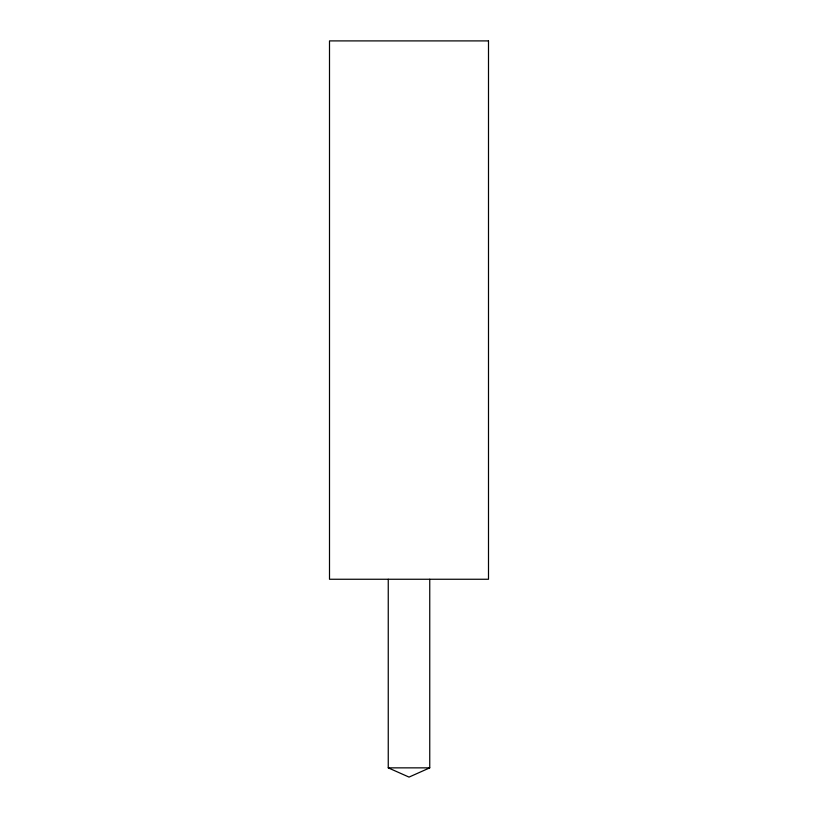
<?xml version="1.0" encoding="UTF-8"?>
<svg xmlns="http://www.w3.org/2000/svg" width="818" height="818" viewBox="0 0 818 818"><rect width="100%" height="100%" fill="white"/><g stroke="black" fill="none" stroke-linecap="round" stroke-linejoin="round"><path stroke-width="1.23" d="M429.747 579.256L429.747 767.857L409.031 777.1L388.253 767.857L388.253 579.256M388.253 767.857L429.747 767.857M488.499 40.9L329.501 40.9L329.501 579.256L488.499 579.256L488.499 40.9"/></g></svg>
